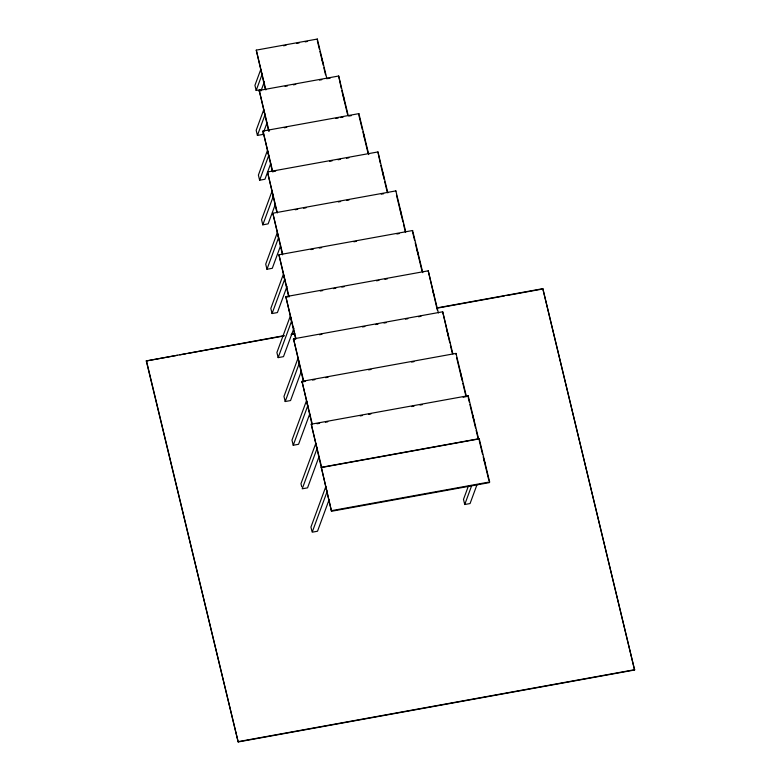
<?xml version="1.0" encoding="UTF-8"?>
<svg xmlns="http://www.w3.org/2000/svg" width="781" height="781" viewBox="0 0 781 781"><rect width="100%" height="100%" fill="white"/><g stroke="black" fill="none" stroke-linecap="round" stroke-linejoin="round"><path stroke-width="1.17" d="M326.917 78.832L317.32 39.05L256.266 50.13L265.335 89.395M437.428 307.812L542.824 288.677L634.592 670.01L238.176 741.95L146.291 360.949L284.138 335.625M256.168 90.459L261.986 74.664L260.747 69.538L254.938 85.334L256.168 90.459L261.508 89.493L264.408 81.595M268.576 130.866L259.224 90.43L338.681 76.011L348.277 115.793M257.418 135.425L264.944 114.963L263.705 109.838L256.178 130.3L257.418 135.425L262.748 134.459L266.926 123.095M368.769 154.599L358.889 113.635L262.972 131.042L272.325 171.478M259.624 180.216L268.693 155.585L267.453 150.46L258.394 175.09L259.624 180.216L264.954 179.249L270.724 163.571M387.825 192.887L377.945 151.934L267.502 171.976L276.865 212.412M317.086 39.694L317.32 39.05M262.806 224.83L273.223 196.509L271.983 191.384L261.567 219.705L262.806 224.83L268.137 223.864L275.224 204.602M405.73 231.85L395.86 190.896L272.823 213.223L282.468 254.831M266.956 269.269L278.544 237.756L277.314 232.631L265.716 264.144L266.956 269.269L272.286 268.303L280.564 245.79M338.681 76.011L341.258 88.36M422.775 272.647L412.612 230.522L278.934 254.782L288.57 296.389M272.071 313.532L284.655 279.325L283.415 274.199L270.831 308.407L272.071 313.532L277.401 312.566L287.047 286.334M295.472 338.271L285.836 296.663L428.232 270.822L438.385 312.947M358.645 114.29L358.889 113.635M278.153 357.62L291.557 321.196L290.317 316.071L276.913 352.495L278.153 357.62L283.483 356.644L293.959 328.196M303.438 381.626L293.519 338.856L442.69 311.785L452.853 353.91M285.202 401.522L299.24 363.39L298 358.264L283.972 396.406L285.202 401.522L290.542 400.555L301.271 371.395M377.945 151.934L380.249 163.112M311.912 424.132L301.993 381.362L456.006 353.412L466.452 396.709M293.226 445.258L307.714 405.895L306.474 400.77L291.987 440.133L293.226 445.258L298.557 444.291L309.735 413.93M395.616 191.54L395.86 190.896M311.248 424.181L321.694 467.477L478.616 439L468.17 395.703L311.248 424.181L321.45 468.131M319.029 456.66L307.548 487.852L302.218 488.818L316.969 448.724L315.739 443.598L300.978 483.693L301.72 486.768M321.303 467.321L331.505 511.272L489.394 482.609L489.628 481.965L479.192 438.668L321.303 467.321L331.505 511.272M412.378 231.176L412.612 230.522M238.176 741.95L146.408 360.627M329.055 499.86L317.506 531.236L312.175 532.203L327.014 491.854L325.784 486.729L310.936 527.077L311.922 531.178M428.232 270.822L437.301 310.086M442.69 311.785L449.788 342.859M455.772 354.057L456.006 353.412M467.936 396.357L468.17 395.703M478.948 439.322L479.192 438.668M468.444 485.948L463.494 499.391L464.734 504.516L470.064 503.55L477.074 484.503M634.592 670.01L542.824 288.677M464.734 504.516L471.744 485.47M283.562 45.786L285.953 45.347M296.731 43.394L299.123 42.955M305.107 41.871L307.509 41.432M258.98 91.074L261.352 90.645M285.075 86.34L287.447 85.91M293.373 84.836L295.745 84.407M319.468 80.101L321.84 79.672M327.766 78.598L330.138 78.168M284.313 127.781L286.715 127.342M335.869 118.419L338.261 117.99M340.662 117.55L343.064 117.121M349.058 116.027L351.45 115.598M273.272 171.537L275.673 171.098M329.689 161.296L332.091 160.857M338.095 159.773L340.496 159.334M346.491 158.25L348.892 157.811M295.286 209.757L297.668 209.318M303.643 208.234L306.035 207.805M338.28 201.947L340.672 201.518M346.647 200.434L349.029 199.995M381.284 194.147L383.676 193.717M310.926 249.588L313.308 249.149M319.283 248.065L321.665 247.636M353.891 241.788L356.282 241.358M396.865 233.988L399.247 233.558M285.592 297.307L287.984 296.878M320.298 291.01L322.69 290.581M333.458 288.628L335.85 288.189M341.834 287.105L344.226 286.666M376.54 280.809L378.931 280.369M384.916 279.286L387.308 278.856M291.323 334.327L294.915 333.672M146.291 360.949L177.424 355.296M179.825 354.857L185.81 353.773M188.201 353.344L284.02 335.957M291.206 334.649L293.597 334.209M437.311 308.134L504.38 295.96M506.781 295.53L542.707 289.009M293.275 339.501L295.667 339.071M319.536 334.737L321.918 334.307M362.501 326.946L364.883 326.507M375.622 324.554L378.014 324.125M383.979 323.041L386.361 322.612M405.456 319.146L407.848 318.716M418.587 316.764L420.969 316.325M301.749 382.007L305.332 381.362M312.498 380.064L314.889 379.625M325.628 377.672L328.02 377.243M368.612 369.882L371.004 369.442M411.597 362.081L413.979 361.642M316.998 423.751L319.595 423.361M325.384 422.228L327.786 421.789M360.129 415.922L362.521 415.482M368.515 414.399L370.907 413.959M411.636 406.569L414.028 406.14M420.022 405.046L422.414 404.617M463.143 397.226L465.535 396.787M331.74 510.618L489.628 481.965M238.293 741.628L634.709 669.688M483.917 459.101L484.903 463.201M479.231 440.484L482.619 454.532M483.185 456.865L488.828 480.276M472.651 415.121L473.891 420.246M468.219 397.529L469.342 402.205M469.908 404.548L475.551 427.949M476.117 430.292L478.089 438.483M460.487 372.82L461.727 377.945M456.612 357.571L462.254 380.972M462.821 383.315L465.642 395.02M447.171 331.193L448.411 336.318M450.354 345.192L452.336 353.383M432.713 290.229L433.699 294.33M417.103 249.94L418.089 254.03M412.661 232.347L414.633 240.538M415.199 242.871L421.974 270.958M400.341 210.304L401.571 215.429M396.465 195.055L402.957 221.97M403.523 224.313L405.495 232.504M382.426 171.342L383.666 176.467M380.816 165.455L384.193 179.493M384.76 181.836L387.298 192.37M363.614 134.078L364.61 138.178M358.928 115.461L362.316 129.5M362.882 131.843L367.958 152.9M343.162 95.419L344.401 100.544M341.824 90.703L347.467 114.104M321.801 58.458L322.797 62.558M317.369 40.866L319.341 49.057M319.907 51.4L323.295 65.438M323.851 67.781L325.55 74.8M256.266 50.13L265.862 89.913M259.224 90.43L269.103 131.384M262.972 131.042L272.842 172.005M267.502 171.976L277.382 212.93M272.823 213.223L282.702 254.176M278.934 254.782L289.097 296.907M285.836 296.663L295.989 338.788M293.519 338.856L303.682 380.982M301.993 381.362L312.429 424.659"/></g></svg>
